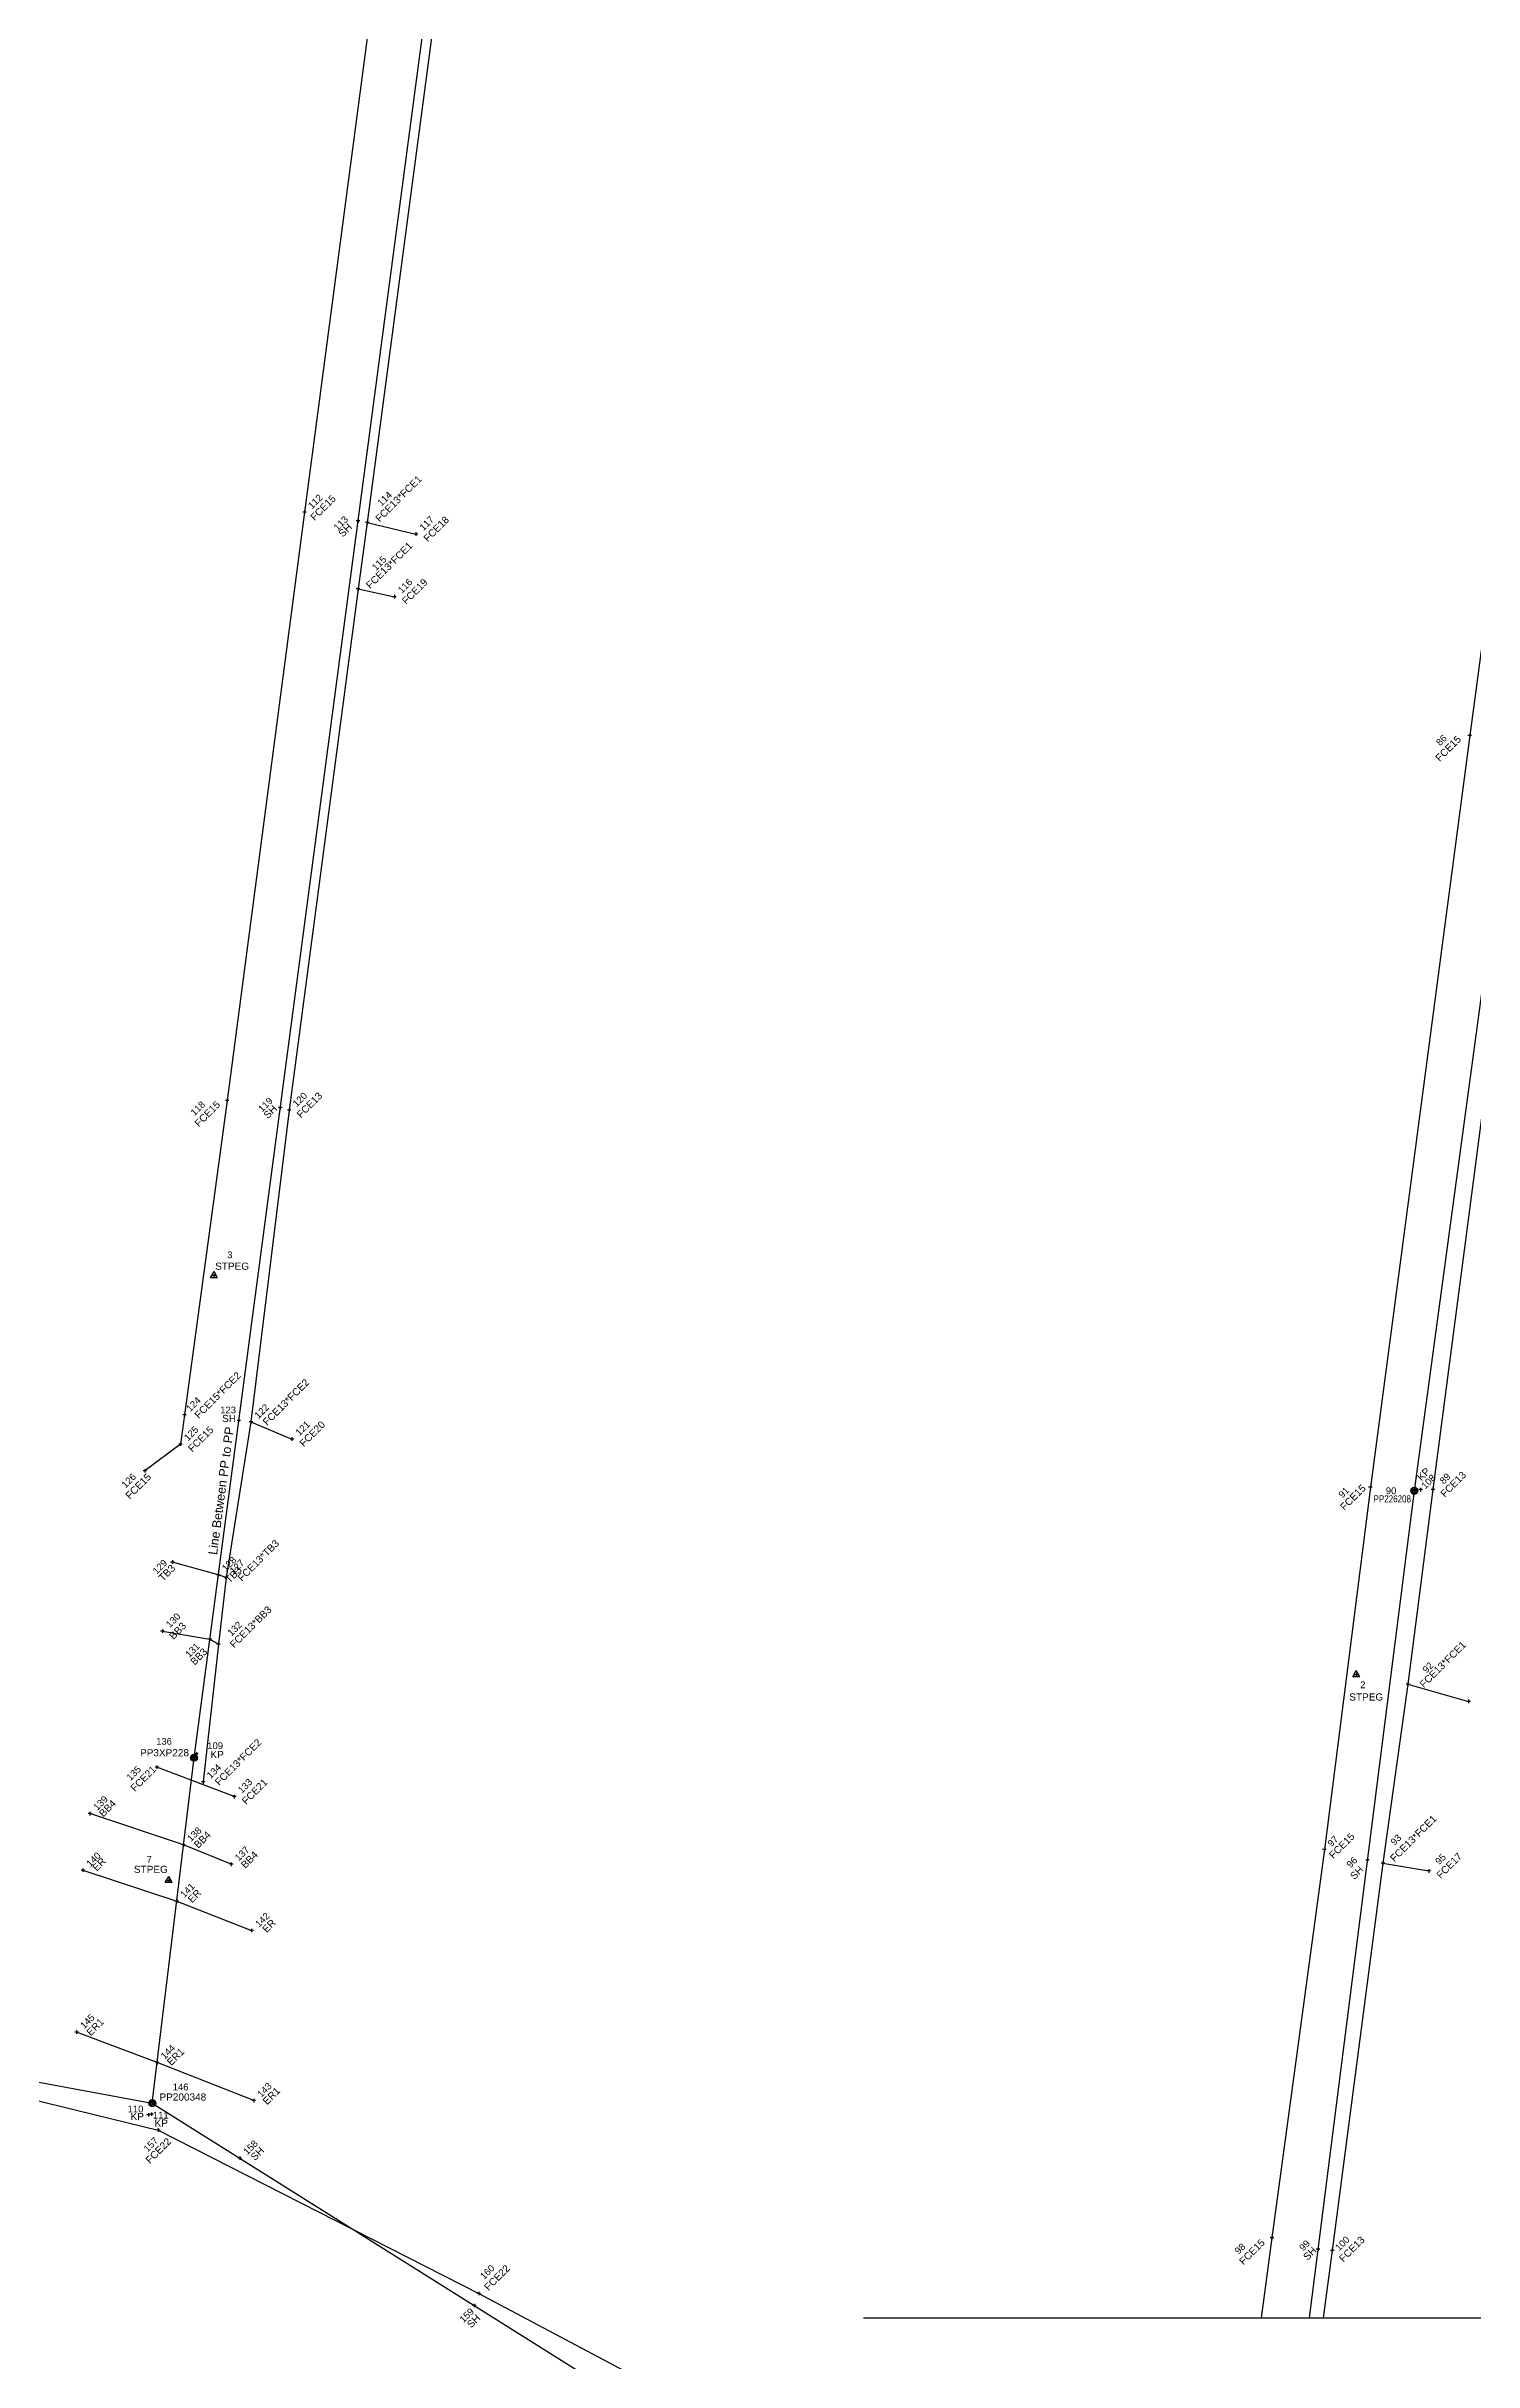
# Paper-space layout 'Survey' of a CAD drawing. Header units: metres, sheet in millimetres. Extents: x -21 to 813, y -3 to 583.
# Drawn here: x 123.8 to 268.4, y 138.9 to 373.3 of the extents above; entities that cross this region are included whole.
import ezdxf

# ---------------------------------------------------------------- set-up
doc = ezdxf.new("R2010")
doc.units = ezdxf.units.M
doc.layers.get('0').update_dxf_attribs({"color": 6})
doc.layers.add('Notes', color=7, linetype='Continuous')
doc.layers.add('TEXT1', color=7, linetype='Continuous')
doc.layers.get('0').freeze()
doc.styles.add('ARIAL', font='arial.ttf', dxfattribs={"height": 2})
doc.styles.get("Standard").update_dxf_attribs({"font": 'arial.ttf'})

# ---------------------------------------------------------------- blocks, each defined once
blk = doc.blocks.new('statn')
at = {"linetype": 'Continuous'}
blk.add_line((-0.99, 0.57), (1.01, 0.67), dxfattribs=at)
for q in [(-0.99, 0.57), (1.01, 0.67)]:
    blk.add_line((0.09, -1.11), q)
blk = doc.blocks.new('POWER POLE')
h = blk.add_hatch(color=256)
h.paths.add_polyline_path([(-1, 0, 1), (1, 0, 1)])
h.paths.add_polyline_path([(0.74, 0, -1), (-0.74, 0, -1)], flags=16)
for radius in [0.996, 0.563]:
    blk.add_circle((0, 0), radius)
at = {"layer": 'TEXT1', "style": 'ARIAL'}
blk.add_text('PP', height=0.56, rotation=302.70417, dxfattribs=at).set_placement((-0.52, 0.26))

psp = doc.layouts.new('Survey')

# ---------------------------------------------------------------- linework, layer by layer
at = {"layer": 'Notes'}
for p, q in [((138.79, 200.04), (164.16, 391.16)), ((158.61, 391.47), (149.98, 326.17)), ((165.06, 390.96), (156.34, 325.11)), ((262.41, 227.06), (281.42, 367.48)), ((276.26, 365.19), (268.02, 303.54)), ((149.98, 326.17), (142.15, 266.6)), ((149.98, 326.35), (149.98, 325.99)), ((155.41, 325.46), (155.41, 325.1)), ((156.34, 325.11), (155.41, 318.39)), ((156.34, 325.29), (156.34, 324.93)), ((156.34, 325.11), (161.27, 323.95)), ((161.27, 324.13), (161.27, 323.77)), ((155.41, 318.39), (148.43, 265.6)), ((155.41, 318.57), (155.41, 318.21)), ((155.41, 318.39), (159.09, 317.61)), ((159.09, 317.79), (159.09, 317.43)), ((268.02, 303.54), (257.96, 227.43)), ((274.12, 302.46), (264.3, 227.21)), ((268.02, 303.72), (268.02, 303.36)), ((142.15, 266.6), (137.82, 234.75)), ((142.15, 266.78), (142.15, 266.42)), ((148.43, 265.6), (144.56, 234.04)), ((147.53, 266.05), (147.53, 265.69)), ((148.43, 265.78), (148.43, 265.42)), ((140.83, 249.01), (140.83, 248.65)), ((137.82, 234.75), (137.42, 231.79)), ((137.82, 234.93), (137.82, 234.57)), ((144.56, 234.04), (142.06, 218.3)), ((143.33, 234.38), (143.33, 234.02)), ((144.56, 234.22), (144.56, 233.86)), ((144.56, 234.04), (148.71, 232.31)), ((148.71, 232.49), (148.71, 232.13)), ((137.42, 231.79), (133.81, 229.09)), ((137.42, 231.97), (137.42, 231.61)), ((133.81, 229.27), (133.81, 228.91)), ((257.96, 227.43), (253.3, 190.74)), ((257.96, 227.61), (257.96, 227.25)), ((251.78, 143.31), (262.41, 227.06)), ((264.3, 227.21), (261.75, 207.48)), ((262.41, 227.24), (262.41, 226.88)), ((263.05, 227.37), (263.05, 227.01)), ((264.3, 227.39), (264.3, 227.03)), ((136.6, 220.03), (136.6, 219.67)), ((141.25, 218.57), (136.6, 219.85)), ((141.25, 218.75), (141.25, 218.39)), ((142.06, 218.3), (141.25, 218.57)), ((142.06, 218.3), (141.26, 211.55)), ((142.06, 218.48), (142.06, 218.12)), ((135.58, 213.05), (135.58, 212.69)), ((135.58, 212.87), (140.39, 212.06)), ((141.26, 211.55), (139.71, 197.59)), ((140.39, 212.24), (140.39, 211.88)), ((140.39, 212.06), (141.26, 211.55)), ((141.26, 211.73), (141.26, 211.37)), ((256.54, 208.6), (256.54, 208.24)), ((261.75, 207.48), (259.23, 189.36)), ((261.75, 207.66), (261.75, 207.3)), ((261.75, 207.48), (267.91, 205.74)), ((267.91, 205.92), (267.91, 205.56)), ((134.56, 165.06), (138.79, 200.04)), ((138.79, 200.22), (138.79, 199.86)), ((139.03, 200.61), (139.03, 200.25)), ((135.02, 199.26), (135.02, 198.9)), ((142.87, 196.1), (135.02, 199.08)), ((139.71, 197.77), (139.71, 197.41)), ((142.87, 196.28), (142.87, 195.92)), ((128.24, 194.56), (128.24, 194.2)), ((137.72, 191.21), (128.24, 194.38)), ((137.72, 191.39), (137.72, 191.03)), ((142.56, 189.25), (137.72, 191.21)), ((253.3, 190.74), (247.99, 151.43)), ((253.3, 190.92), (253.3, 190.56)), ((1.01, 189.67), (134.56, 165.06)), ((127.52, 188.83), (127.52, 188.47)), ((127.52, 188.65), (137.04, 185.53)), ((136.23, 187.76), (136.23, 187.4)), ((142.56, 189.43), (142.56, 189.07)), ((259.23, 189.36), (254.1, 150.15)), ((257.67, 189.88), (257.67, 189.52)), ((259.23, 189.54), (259.23, 189.18)), ((259.23, 189.36), (263.88, 188.58)), ((263.88, 188.76), (263.88, 188.4)), ((137.04, 185.71), (137.04, 185.35)), ((137.04, 185.53), (144.62, 182.54)), ((144.62, 182.72), (144.62, 182.36)), ((77.71, 176.29), (135.17, 162.34)), ((126.89, 172.44), (126.89, 172.08)), ((135.05, 169.17), (126.89, 172.26)), ((135.05, 169.35), (135.05, 168.99)), ((144.84, 165.32), (135.05, 169.17)), ((134.48, 164.13), (134.48, 163.77)), ((134.56, 165.24), (134.56, 164.88)), ((134.56, 165.06), (251.8, 91.44)), ((144.84, 165.5), (144.84, 165.14)), ((134.17, 164.06), (134.17, 163.7)), ((135.17, 162.52), (135.17, 162.16)), ((135.17, 162.34), (167.63, 145.79)), ((143.42, 159.67), (143.42, 159.31)), ((247.99, 151.43), (246.88, 143.31)), ((247.99, 151.61), (247.99, 151.25)), ((252.66, 150.46), (252.66, 150.1)), ((254.1, 150.15), (253.19, 143.31)), ((254.1, 150.33), (254.1, 149.97)), ((167.63, 145.97), (167.63, 145.61)), ((167.63, 145.79), (191.56, 133.1)), ((167.18, 144.75), (167.18, 144.39))]:
    psp.add_line(p, q, dxfattribs=at)
at = {"layer": 'Notes', "color": 7, "linetype": 'Continuous'}
psp.add_line((206.62, 143.31), (369.66, 143.31), dxfattribs=at)
at = {"layer": 'Notes', "linetype": 'Continuous'}
for points in [[(150.16, 326.17), (149.98, 326.17), (149.8, 326.17)], [(155.59, 325.28), (155.41, 325.28), (155.23, 325.28)], [(156.52, 325.11), (156.34, 325.11), (156.16, 325.11)], [(161.45, 323.95), (161.27, 323.95), (161.09, 323.95)], [(155.59, 318.39), (155.41, 318.39), (155.23, 318.39)], [(159.27, 317.61), (159.09, 317.61), (158.91, 317.61)], [(268.2, 303.54), (268.02, 303.54), (267.84, 303.54)], [(142.33, 266.6), (142.15, 266.6), (141.97, 266.6)], [(147.71, 265.87), (147.53, 265.87), (147.35, 265.87)], [(148.61, 265.6), (148.43, 265.6), (148.25, 265.6)], [(141.01, 248.83), (140.83, 248.83), (140.65, 248.83)], [(138, 234.75), (137.82, 234.75), (137.64, 234.75)], [(143.51, 234.2), (143.33, 234.2), (143.15, 234.2)], [(144.74, 234.04), (144.56, 234.04), (144.38, 234.04)], [(148.89, 232.31), (148.71, 232.31), (148.53, 232.31)], [(137.6, 231.79), (137.42, 231.79), (137.24, 231.79)], [(133.99, 229.09), (133.81, 229.09), (133.63, 229.09)], [(258.14, 227.43), (257.96, 227.43), (257.78, 227.43)], [(262.59, 227.06), (262.41, 227.06), (262.23, 227.06)], [(263.23, 227.19), (263.05, 227.19), (262.87, 227.19)], [(264.48, 227.21), (264.3, 227.21), (264.12, 227.21)], [(136.78, 219.85), (136.6, 219.85), (136.42, 219.85)], [(141.43, 218.57), (141.25, 218.57), (141.07, 218.57)], [(142.24, 218.3), (142.06, 218.3), (141.88, 218.3)], [(135.76, 212.87), (135.58, 212.87), (135.4, 212.87)], [(140.57, 212.06), (140.39, 212.06), (140.21, 212.06)], [(141.44, 211.55), (141.26, 211.55), (141.08, 211.55)], [(256.72, 208.42), (256.54, 208.42), (256.36, 208.42)], [(261.93, 207.48), (261.75, 207.48), (261.57, 207.48)], [(268.09, 205.74), (267.91, 205.74), (267.73, 205.74)], [(138.97, 200.04), (138.79, 200.04), (138.61, 200.04)], [(139.21, 200.43), (139.03, 200.43), (138.85, 200.43)], [(135.2, 199.08), (135.02, 199.08), (134.84, 199.08)], [(139.89, 197.59), (139.71, 197.59), (139.53, 197.59)], [(143.05, 196.1), (142.87, 196.1), (142.69, 196.1)], [(128.42, 194.38), (128.24, 194.38), (128.06, 194.38)], [(137.9, 191.21), (137.72, 191.21), (137.54, 191.21)], [(253.48, 190.74), (253.3, 190.74), (253.12, 190.74)], [(127.7, 188.65), (127.52, 188.65), (127.34, 188.65)], [(136.41, 187.58), (136.23, 187.58), (136.05, 187.58)], [(142.74, 189.25), (142.56, 189.25), (142.38, 189.25)], [(257.85, 189.7), (257.67, 189.7), (257.49, 189.7)], [(259.41, 189.36), (259.23, 189.36), (259.05, 189.36)], [(264.06, 188.58), (263.88, 188.58), (263.7, 188.58)], [(137.22, 185.53), (137.04, 185.53), (136.86, 185.53)], [(144.8, 182.54), (144.62, 182.54), (144.44, 182.54)], [(127.07, 172.26), (126.89, 172.26), (126.71, 172.26)], [(135.23, 169.17), (135.05, 169.17), (134.87, 169.17)], [(134.74, 165.06), (134.56, 165.06), (134.38, 165.06)], [(145.02, 165.32), (144.84, 165.32), (144.66, 165.32)], [(134.35, 163.88), (134.17, 163.88), (133.99, 163.88)], [(134.66, 163.95), (134.48, 163.95), (134.3, 163.95)], [(135.35, 162.34), (135.17, 162.34), (134.99, 162.34)], [(143.6, 159.49), (143.42, 159.49), (143.24, 159.49)], [(248.17, 151.43), (247.99, 151.43), (247.81, 151.43)], [(252.84, 150.28), (252.66, 150.28), (252.48, 150.28)], [(254.28, 150.15), (254.1, 150.15), (253.92, 150.15)], [(167.81, 145.79), (167.63, 145.79), (167.45, 145.79)], [(167.36, 144.57), (167.18, 144.57), (167, 144.57)]]:
    psp.add_lwpolyline(points, dxfattribs=at)

# ---------------------------------------------------------------- block references
at = {"layer": 'Notes', "xscale": 0.36, "yscale": 0.36, "zscale": 0.36, "rotation": 57.29577951308232}
for name, p in [('statn', (140.83, 248.83)), ('POWER POLE', (262.41, 227.06)), ('statn', (256.54, 208.42)), ('POWER POLE', (138.79, 200.04)), ('statn', (136.23, 187.58)), ('POWER POLE', (134.56, 165.06))]:
    psp.add_blockref(name, p, dxfattribs=at)

# ---------------------------------------------------------------- texts
at = {"layer": 'Notes'}
for s, height, rotation, p in [('FCE13*FCE1', 0.726, 45, (157.58, 325.11)), ('112', 0.686, 45, (150.74, 326.44)), ('FCE15', 0.726, 45, (151, 325.24)), ('114', 0.686, 45, (157.78, 326.72)), ('113', 0.686, 45, (153.34, 324.24)), ('SH', 0.726, 45, (153.86, 323.59)), ('117', 0.686, 45, (162.03, 324.23)), ('FCE18', 0.726, 45, (162.46, 323.1)), ('FCE13*FCE1', 0.726, 45, (156.65, 318.36)), ('115', 0.686, 45, (157.22, 320.19)), ('116', 0.686, 45, (159.85, 317.89)), ('FCE19', 0.726, 45, (160.28, 316.77)), ('FCE15', 0.726, 45, (264.98, 300.87)), ('86', 0.686, 45, (265.02, 302.46)), ('120', 0.686, 45, (149.19, 265.88)), ('FCE13', 0.726, 45, (149.62, 264.76)), ('118', 0.686, 45, (138.85, 264.99)), ('FCE15', 0.726, 45, (139.28, 263.87)), ('119', 0.686, 45, (145.7, 265.36)), ('SH', 0.726, 45, (146.27, 264.69)), ('FCE15*FCE2', 0.726, 45, (139.27, 234.33)), ('FCE13*FCE2', 0.726, 45, (146.18, 233.62)), ('124', 0.686, 45, (138.41, 235.03)), ('122', 0.686, 45, (145.32, 234.32)), ('125', 0.686, 45, (138.18, 232.07)), ('FCE15', 0.726, 45, (138.61, 230.94)), ('Line Between PP to PP', 0.9, 82.4404, (141.12, 220.54)), ('121', 0.686, 45, (149.48, 232.59)), ('FCE20', 0.726, 45, (149.91, 231.47)), ('126', 0.686, 45, (131.85, 227.29)), ('FCE15', 0.726, 45, (132.28, 226.17)), ('FCE15', 0.726, 45, (255.33, 225.03)), ('KP', 0.726, 45, (263.12, 228.02)), ('108', 0.686, 45, (263.52, 227.19)), ('89', 0.686, 45, (265.39, 227.69)), ('FCE13', 0.726, 45, (265.49, 226.36)), ('91', 0.686, 45, (255.13, 226.29)), ('FCE13*TB3', 0.726, 45, (143.65, 217.85)), ('129', 0.686, 45, (135.01, 218.57)), ('TB3', 0.726, 45, (135.64, 217.85)), ('128', 0.686, 45, (142.02, 218.85)), ('TB3', 0.726, 45, (142.38, 217.66)), ('127', 0.686, 45, (142.82, 218.58)), ('130', 0.686, 45, (136.35, 213.15)), ('BB3', 0.726, 45, (136.71, 211.96)), ('132', 0.686, 45, (142.59, 212.3)), ('FCE13*BB3', 0.726, 45, (142.85, 211.1)), ('131', 0.686, 45, (138.31, 210.13)), ('BB3', 0.726, 45, (138.85, 209.35)), ('FCE13*FCE1', 0.726, 45, (263.38, 207.06)), ('92', 0.686, 45, (263.64, 208.56)), ('FCE13*FCE2', 0.726, 45, (141.34, 197.17)), ('134', 0.686, 45, (140.48, 197.86)), ('135', 0.686, 45, (132.36, 197.67)), ('FCE21', 0.726, 45, (132.79, 196.55)), ('133', 0.686, 45, (143.64, 196.38)), ('FCE21', 0.726, 45, (144.07, 195.25)), ('139', 0.686, 45, (129, 194.65)), ('BB4', 0.726, 45, (129.6, 193.98)), ('138', 0.686, 45, (138.49, 191.48)), ('BB4', 0.726, 45, (139.21, 190.81)), ('FCE15', 0.726, 45, (254.2, 189.76)), ('FCE13*FCE1', 0.726, 45, (260.39, 189.44)), ('140', 0.686, 45, (128.28, 188.93)), ('137', 0.686, 45, (143.33, 189.53)), ('BB4', 0.726, 45, (143.98, 188.78)), ('97', 0.686, 45, (254.02, 190.97)), ('96', 0.686, 45, (255.95, 188.83)), ('93', 0.686, 45, (260.41, 191.12)), ('95', 0.686, 45, (264.93, 189.15)), ('FCE17', 0.726, 45, (265.08, 187.74)), ('ER', 0.726, 45, (128.94, 188.49)), ('SH', 0.726, 45, (256.33, 187.64)), ('141', 0.686, 45, (137.8, 185.81)), ('ER', 0.726, 45, (138.59, 185.28)), ('142', 0.686, 45, (145.39, 182.82)), ('ER', 0.726, 45, (146.14, 182.25)), ('145', 0.686, 45, (127.66, 172.54)), ('ER1', 0.726, 45, (128.34, 171.82)), ('144', 0.686, 45, (135.82, 169.45)), ('ER1', 0.726, 45, (136.48, 168.81)), ('143', 0.686, 45, (145.6, 165.59)), ('ER1', 0.726, 45, (146.19, 164.84)), ('157', 0.686, 45, (134.09, 160.06)), ('FCE22', 0.726, 45, (134.31, 158.87)), ('158', 0.686, 45, (144.19, 159.77)), ('SH', 0.726, 45, (144.96, 159.19)), ('98', 0.686, 45, (244.62, 149.71)), ('FCE15', 0.726, 45, (245.1, 148.63)), ('99', 0.686, 45, (251.16, 150.03)), ('SH', 0.726, 45, (251.58, 149.08)), ('100', 0.686, 45, (254.79, 150.04)), ('FCE13', 0.726, 45, (255.22, 148.91)), ('160', 0.686, 45, (168.18, 147.15)), ('FCE22', 0.726, 45, (168.62, 146.02)), ('159', 0.686, 45, (166.09, 142.77)), ('SH', 0.726, 45, (166.87, 142.24))]:
    psp.add_text(s, height=height, rotation=rotation, dxfattribs=at).set_placement(p)
for s, height, p in [('3', 0.686, (142.15, 250.62)), ('STPEG', 0.726, (140.93, 249.45)), ('123', 0.686, (141.44, 234.91)), ('SH', 0.726, (141.63, 234.03)), ('90', 0.686, (259.52, 226.73)), ('STPEG', 0.726, (255.82, 205.83)), ('2', 0.686, (256.93, 207.08)), ('136', 0.686, (134.95, 201.36)), ('PP3XP228', 0.726, (133.32, 200.18)), ('109', 0.686, (140.13, 200.91)), ('KP', 0.726, (140.45, 200)), ('7', 0.686, (133.99, 189.41)), ('STPEG', 0.726, (132.7, 188.37)), ('146', 0.686, (136.63, 166.36)), ('110', 0.686, (132.06, 164.13)), ('111', 0.686, (134.62, 163.5)), ('PP200348', 0.726, (135.29, 165.32)), ('KP', 0.726, (132.36, 163.35)), ('KP', 0.726, (134.79, 162.68))]:
    psp.add_text(s, height=height, dxfattribs=at).set_placement(p)
at = {"layer": 'Notes', "width": 0.8}
psp.add_text('PP226208', height=0.726, dxfattribs=at).set_placement((258.28, 225.89))

doc.saveas('drawing.dxf')
